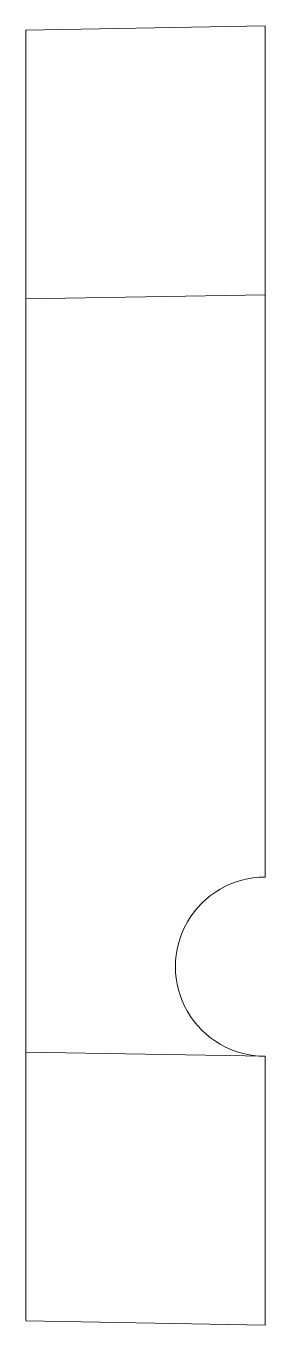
# Paper-space layout '_Right' of a CAD drawing. Header units: millimetres. Extents: x -5.3 to 0, y -8 to 21.
import ezdxf

# ---------------------------------------------------------------- set-up
doc = ezdxf.new("R2010")
doc.units = ezdxf.units.MM

psp = doc.layouts.new('_Right')

# ---------------------------------------------------------------- linework, layer by layer
at = {"color": 7, "linetype": 'Continuous', "lineweight": 15}
for p, q in [((-5.35, 20.907), (0, 21)), ((-5.35, -7.907), (-5.35, 20.907)), ((0, 2), (0, 21)), ((0, 15.001), (-5.35, 14.908)), ((-5.35, -1.908), (0, -2.001)), ((0, -2), (0, -8)), ((0, -8), (-5.35, -7.907))]:
    psp.add_line(p, q, dxfattribs=at)
psp.add_arc((-0.005, 0), 2, 89.8568, 270.1432, dxfattribs=at)

doc.saveas('drawing.dxf')
